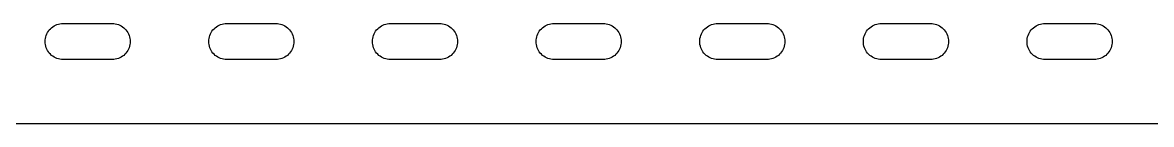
# Model space of a CAD drawing. Header units: metres. Extents: x -142 to 142, y -47 to 47.
# Drawn here: x -74 to -5, y -47.3 to -41.2 of the extents above; entities that cross this region are included whole.
import ezdxf

# ---------------------------------------------------------------- set-up
doc = ezdxf.new("R2010")
doc.units = ezdxf.units.M

msp = doc.modelspace()

# ---------------------------------------------------------------- linework, layer by layer
for p, q in [((-72.1309, -41.3989), (-72.05, -41.3474)), ((-72.05, -41.3474), (-71.9649, -41.3031)), ((-71.9649, -41.3031), (-71.8762, -41.2663)), ((-71.8762, -41.2663), (-71.7847, -41.2375)), ((-71.7847, -41.2375), (-71.691, -41.2167)), ((-71.691, -41.2167), (-71.5959, -41.2042)), ((-71.5959, -41.2042), (-71.5, -41.2)), ((-71.5, -41.2), (-68.5, -41.2)), ((-68.5, -41.2), (-68.4041, -41.2042)), ((-68.4041, -41.2042), (-68.309, -41.2167)), ((-68.309, -41.2167), (-68.2153, -41.2375)), ((-68.2153, -41.2375), (-68.1238, -41.2663)), ((-68.1238, -41.2663), (-68.0351, -41.3031)), ((-68.0351, -41.3031), (-67.95, -41.3474)), ((-67.95, -41.3474), (-67.8691, -41.3989)), ((-62.1309, -41.3989), (-62.05, -41.3474)), ((-62.05, -41.3474), (-61.9649, -41.3031)), ((-61.9649, -41.3031), (-61.8762, -41.2663)), ((-61.8762, -41.2663), (-61.7847, -41.2375)), ((-61.7847, -41.2375), (-61.691, -41.2167)), ((-61.691, -41.2167), (-61.5959, -41.2042)), ((-61.5959, -41.2042), (-61.5, -41.2)), ((-61.5, -41.2), (-58.5, -41.2)), ((-58.5, -41.2), (-58.4041, -41.2042)), ((-58.4041, -41.2042), (-58.309, -41.2167)), ((-58.309, -41.2167), (-58.2153, -41.2375)), ((-58.2153, -41.2375), (-58.1238, -41.2663)), ((-58.1238, -41.2663), (-58.0351, -41.3031)), ((-58.0351, -41.3031), (-57.95, -41.3474)), ((-57.95, -41.3474), (-57.8691, -41.3989)), ((-52.1309, -41.3989), (-52.05, -41.3474)), ((-52.05, -41.3474), (-51.9649, -41.3031)), ((-51.9649, -41.3031), (-51.8762, -41.2663)), ((-51.8762, -41.2663), (-51.7847, -41.2375)), ((-51.7847, -41.2375), (-51.691, -41.2167)), ((-51.691, -41.2167), (-51.5959, -41.2042)), ((-51.5959, -41.2042), (-51.5, -41.2)), ((-51.5, -41.2), (-48.5, -41.2)), ((-48.5, -41.2), (-48.4041, -41.2042)), ((-48.4041, -41.2042), (-48.309, -41.2167)), ((-48.309, -41.2167), (-48.2153, -41.2375)), ((-48.2153, -41.2375), (-48.1238, -41.2663)), ((-48.1238, -41.2663), (-48.0351, -41.3031)), ((-48.0351, -41.3031), (-47.95, -41.3474)), ((-47.95, -41.3474), (-47.8691, -41.3989)), ((-42.1309, -41.3989), (-42.05, -41.3474)), ((-42.05, -41.3474), (-41.9649, -41.3031)), ((-41.9649, -41.3031), (-41.8762, -41.2663)), ((-41.8762, -41.2663), (-41.7847, -41.2375)), ((-41.7847, -41.2375), (-41.691, -41.2167)), ((-41.691, -41.2167), (-41.5959, -41.2042)), ((-41.5959, -41.2042), (-41.5, -41.2)), ((-41.5, -41.2), (-38.5, -41.2)), ((-38.5, -41.2), (-38.4041, -41.2042)), ((-38.4041, -41.2042), (-38.309, -41.2167)), ((-38.309, -41.2167), (-38.2153, -41.2375)), ((-38.2153, -41.2375), (-38.1238, -41.2663)), ((-38.1238, -41.2663), (-38.0351, -41.3031)), ((-38.0351, -41.3031), (-37.95, -41.3474)), ((-37.95, -41.3474), (-37.8691, -41.3989)), ((-32.1309, -41.3989), (-32.05, -41.3474)), ((-32.05, -41.3474), (-31.9649, -41.3031)), ((-31.9649, -41.3031), (-31.8762, -41.2663)), ((-31.8762, -41.2663), (-31.7847, -41.2375)), ((-31.7847, -41.2375), (-31.691, -41.2167)), ((-31.691, -41.2167), (-31.5959, -41.2042)), ((-31.5959, -41.2042), (-31.5, -41.2)), ((-31.5, -41.2), (-28.5, -41.2)), ((-28.5, -41.2), (-28.4041, -41.2042)), ((-28.4041, -41.2042), (-28.309, -41.2167)), ((-28.309, -41.2167), (-28.2153, -41.2375)), ((-28.2153, -41.2375), (-28.1238, -41.2663)), ((-28.1238, -41.2663), (-28.0351, -41.3031)), ((-28.0351, -41.3031), (-27.95, -41.3474)), ((-27.95, -41.3474), (-27.8691, -41.3989)), ((-22.1309, -41.3989), (-22.05, -41.3474)), ((-22.05, -41.3474), (-21.9649, -41.3031)), ((-21.9649, -41.3031), (-21.8762, -41.2663)), ((-21.8762, -41.2663), (-21.7847, -41.2375)), ((-21.7847, -41.2375), (-21.691, -41.2167)), ((-21.691, -41.2167), (-21.5959, -41.2042)), ((-21.5959, -41.2042), (-21.5, -41.2)), ((-21.5, -41.2), (-18.5, -41.2)), ((-18.5, -41.2), (-18.4041, -41.2042)), ((-18.4041, -41.2042), (-18.309, -41.2167)), ((-18.309, -41.2167), (-18.2153, -41.2375)), ((-18.2153, -41.2375), (-18.1238, -41.2663)), ((-18.1238, -41.2663), (-18.0351, -41.3031)), ((-18.0351, -41.3031), (-17.95, -41.3474)), ((-17.95, -41.3474), (-17.8691, -41.3989)), ((-12.1309, -41.3989), (-12.05, -41.3474)), ((-12.05, -41.3474), (-11.9649, -41.3031)), ((-11.9649, -41.3031), (-11.8762, -41.2663)), ((-11.8762, -41.2663), (-11.7847, -41.2375)), ((-11.7847, -41.2375), (-11.691, -41.2167)), ((-11.691, -41.2167), (-11.5959, -41.2042)), ((-11.5959, -41.2042), (-11.5, -41.2)), ((-11.5, -41.2), (-8.5, -41.2)), ((-8.5, -41.2), (-8.40413, -41.2042)), ((-8.40413, -41.2042), (-8.30898, -41.2167)), ((-8.30898, -41.2167), (-8.21529, -41.2375)), ((-8.21529, -41.2375), (-8.12376, -41.2663)), ((-8.12376, -41.2663), (-8.03511, -41.3031)), ((-8.03511, -41.3031), (-7.95, -41.3474)), ((-7.95, -41.3474), (-7.86906, -41.3989)), ((-72.5833, -42.109), (-72.5625, -42.0153)), ((-72.5625, -42.0153), (-72.5337, -41.9238)), ((-72.5337, -41.9238), (-72.4969, -41.8351)), ((-72.4969, -41.8351), (-72.4526, -41.75)), ((-72.4526, -41.75), (-72.4011, -41.6691)), ((-72.4011, -41.6691), (-72.3427, -41.5929)), ((-72.3427, -41.5929), (-72.2778, -41.5222)), ((-72.2778, -41.5222), (-72.2071, -41.4574)), ((-72.2071, -41.4574), (-72.1309, -41.3989)), ((-67.8691, -41.3989), (-67.7929, -41.4574)), ((-67.7929, -41.4574), (-67.7222, -41.5222)), ((-67.7222, -41.5222), (-67.6573, -41.5929)), ((-67.6573, -41.5929), (-67.5989, -41.6691)), ((-67.5989, -41.6691), (-67.5474, -41.75)), ((-67.5474, -41.75), (-67.5031, -41.8351)), ((-67.5031, -41.8351), (-67.4663, -41.9238)), ((-67.4663, -41.9238), (-67.4375, -42.0153)), ((-67.4375, -42.0153), (-67.4167, -42.109)), ((-62.5833, -42.109), (-62.5625, -42.0153)), ((-62.5625, -42.0153), (-62.5337, -41.9238)), ((-62.5337, -41.9238), (-62.4969, -41.8351)), ((-62.4969, -41.8351), (-62.4526, -41.75)), ((-62.4526, -41.75), (-62.4011, -41.6691)), ((-62.4011, -41.6691), (-62.3426, -41.5929)), ((-62.3426, -41.5929), (-62.2778, -41.5222)), ((-62.2778, -41.5222), (-62.2071, -41.4574)), ((-62.2071, -41.4574), (-62.1309, -41.3989)), ((-57.8691, -41.3989), (-57.7929, -41.4574)), ((-57.7929, -41.4574), (-57.7222, -41.5222)), ((-57.7222, -41.5222), (-57.6573, -41.5929)), ((-57.6573, -41.5929), (-57.5989, -41.6691)), ((-57.5989, -41.6691), (-57.5474, -41.75)), ((-57.5474, -41.75), (-57.5031, -41.8351)), ((-57.5031, -41.8351), (-57.4663, -41.9238)), ((-57.4663, -41.9238), (-57.4375, -42.0153)), ((-57.4375, -42.0153), (-57.4167, -42.109)), ((-52.5833, -42.109), (-52.5625, -42.0153)), ((-52.5625, -42.0153), (-52.5337, -41.9238)), ((-52.5337, -41.9238), (-52.4969, -41.8351)), ((-52.4969, -41.8351), (-52.4526, -41.75)), ((-52.4526, -41.75), (-52.4011, -41.6691)), ((-52.4011, -41.6691), (-52.3426, -41.5929)), ((-52.3426, -41.5929), (-52.2778, -41.5222)), ((-52.2778, -41.5222), (-52.2071, -41.4574)), ((-52.2071, -41.4574), (-52.1309, -41.3989)), ((-47.8691, -41.3989), (-47.7929, -41.4574)), ((-47.7929, -41.4574), (-47.7222, -41.5222)), ((-47.7222, -41.5222), (-47.6573, -41.5929)), ((-47.6573, -41.5929), (-47.5989, -41.6691)), ((-47.5989, -41.6691), (-47.5474, -41.75)), ((-47.5474, -41.75), (-47.5031, -41.8351)), ((-47.5031, -41.8351), (-47.4663, -41.9238)), ((-47.4663, -41.9238), (-47.4375, -42.0153)), ((-47.4375, -42.0153), (-47.4167, -42.109)), ((-42.5833, -42.109), (-42.5625, -42.0153)), ((-42.5625, -42.0153), (-42.5337, -41.9238)), ((-42.5337, -41.9238), (-42.4969, -41.8351)), ((-42.4969, -41.8351), (-42.4526, -41.75)), ((-42.4526, -41.75), (-42.4011, -41.6691)), ((-42.4011, -41.6691), (-42.3426, -41.5929)), ((-42.3426, -41.5929), (-42.2778, -41.5222)), ((-42.2778, -41.5222), (-42.2071, -41.4574)), ((-42.2071, -41.4574), (-42.1309, -41.3989)), ((-37.8691, -41.3989), (-37.7929, -41.4574)), ((-37.7929, -41.4574), (-37.7222, -41.5222)), ((-37.7222, -41.5222), (-37.6573, -41.5929)), ((-37.6573, -41.5929), (-37.5989, -41.6691)), ((-37.5989, -41.6691), (-37.5474, -41.75)), ((-37.5474, -41.75), (-37.5031, -41.8351)), ((-37.5031, -41.8351), (-37.4663, -41.9238)), ((-37.4663, -41.9238), (-37.4375, -42.0153)), ((-37.4375, -42.0153), (-37.4167, -42.109)), ((-32.5833, -42.109), (-32.5625, -42.0153)), ((-32.5625, -42.0153), (-32.5337, -41.9238)), ((-32.5337, -41.9238), (-32.4969, -41.8351)), ((-32.4969, -41.8351), (-32.4526, -41.75)), ((-32.4526, -41.75), (-32.4011, -41.6691)), ((-32.4011, -41.6691), (-32.3426, -41.5929)), ((-32.3426, -41.5929), (-32.2778, -41.5222)), ((-32.2778, -41.5222), (-32.2071, -41.4574)), ((-32.2071, -41.4574), (-32.1309, -41.3989)), ((-27.8691, -41.3989), (-27.7929, -41.4574)), ((-27.7929, -41.4574), (-27.7222, -41.5222)), ((-27.7222, -41.5222), (-27.6573, -41.5929)), ((-27.6573, -41.5929), (-27.5989, -41.6691)), ((-27.5989, -41.6691), (-27.5474, -41.75)), ((-27.5474, -41.75), (-27.5031, -41.8351)), ((-27.5031, -41.8351), (-27.4663, -41.9238)), ((-27.4663, -41.9238), (-27.4375, -42.0153)), ((-27.4375, -42.0153), (-27.4167, -42.109)), ((-22.5833, -42.109), (-22.5625, -42.0153)), ((-22.5625, -42.0153), (-22.5337, -41.9238)), ((-22.5337, -41.9238), (-22.4969, -41.8351)), ((-22.4969, -41.8351), (-22.4526, -41.75)), ((-22.4526, -41.75), (-22.4011, -41.6691)), ((-22.4011, -41.6691), (-22.3426, -41.5929)), ((-22.3426, -41.5929), (-22.2778, -41.5222)), ((-22.2778, -41.5222), (-22.2071, -41.4574)), ((-22.2071, -41.4574), (-22.1309, -41.3989)), ((-17.8691, -41.3989), (-17.7929, -41.4574)), ((-17.7929, -41.4574), (-17.7222, -41.5222)), ((-17.7222, -41.5222), (-17.6573, -41.5929)), ((-17.6573, -41.5929), (-17.5989, -41.6691)), ((-17.5989, -41.6691), (-17.5474, -41.75)), ((-17.5474, -41.75), (-17.5031, -41.8351)), ((-17.5031, -41.8351), (-17.4663, -41.9238)), ((-17.4663, -41.9238), (-17.4375, -42.0153)), ((-17.4375, -42.0153), (-17.4167, -42.109)), ((-12.5833, -42.109), (-12.5625, -42.0153)), ((-12.5625, -42.0153), (-12.5337, -41.9238)), ((-12.5337, -41.9238), (-12.4969, -41.8351)), ((-12.4969, -41.8351), (-12.4526, -41.75)), ((-12.4526, -41.75), (-12.4011, -41.6691)), ((-12.4011, -41.6691), (-12.3426, -41.5929)), ((-12.3426, -41.5929), (-12.2778, -41.5222)), ((-12.2778, -41.5222), (-12.2071, -41.4574)), ((-12.2071, -41.4574), (-12.1309, -41.3989)), ((-7.86906, -41.3989), (-7.79292, -41.4574)), ((-7.79292, -41.4574), (-7.72218, -41.5222)), ((-7.72218, -41.5222), (-7.65735, -41.5929)), ((-7.65735, -41.5929), (-7.59892, -41.6691)), ((-7.59892, -41.6691), (-7.54736, -41.75)), ((-7.54736, -41.75), (-7.50305, -41.8351)), ((-7.50305, -41.8351), (-7.46632, -41.9238)), ((-7.46632, -41.9238), (-7.43747, -42.0153)), ((-7.43747, -42.0153), (-7.4167, -42.109)), ((-72.6, -42.3), (-72.5958, -42.2041)), ((-72.5958, -42.3959), (-72.6, -42.3)), ((-72.5958, -42.2041), (-72.5833, -42.109)), ((-72.5833, -42.491), (-72.5958, -42.3959)), ((-72.5625, -42.5847), (-72.5833, -42.491)), ((-72.5337, -42.6762), (-72.5625, -42.5847)), ((-72.4969, -42.7649), (-72.5337, -42.6762)), ((-67.4663, -42.6762), (-67.5031, -42.7649)), ((-67.4375, -42.5847), (-67.4663, -42.6762)), ((-67.4167, -42.491), (-67.4375, -42.5847)), ((-67.4167, -42.109), (-67.4042, -42.2041)), ((-67.4042, -42.3959), (-67.4167, -42.491)), ((-67.4042, -42.2041), (-67.4, -42.3)), ((-67.4, -42.3), (-67.4042, -42.3959)), ((-62.6, -42.3), (-62.5958, -42.2041)), ((-62.5958, -42.3959), (-62.6, -42.3)), ((-62.5958, -42.2041), (-62.5833, -42.109)), ((-62.5833, -42.491), (-62.5958, -42.3959)), ((-62.5625, -42.5847), (-62.5833, -42.491)), ((-62.5337, -42.6762), (-62.5625, -42.5847)), ((-62.4969, -42.7649), (-62.5337, -42.6762)), ((-57.4663, -42.6762), (-57.5031, -42.7649)), ((-57.4375, -42.5847), (-57.4663, -42.6762)), ((-57.4167, -42.491), (-57.4375, -42.5847)), ((-57.4167, -42.109), (-57.4042, -42.2041)), ((-57.4042, -42.3959), (-57.4167, -42.491)), ((-57.4042, -42.2041), (-57.4, -42.3)), ((-57.4, -42.3), (-57.4042, -42.3959)), ((-52.6, -42.3), (-52.5958, -42.2041)), ((-52.5958, -42.3959), (-52.6, -42.3)), ((-52.5958, -42.2041), (-52.5833, -42.109)), ((-52.5833, -42.491), (-52.5958, -42.3959)), ((-52.5625, -42.5847), (-52.5833, -42.491)), ((-52.5337, -42.6762), (-52.5625, -42.5847)), ((-52.4969, -42.7649), (-52.5337, -42.6762)), ((-47.4663, -42.6762), (-47.5031, -42.7649)), ((-47.4375, -42.5847), (-47.4663, -42.6762)), ((-47.4167, -42.491), (-47.4375, -42.5847)), ((-47.4167, -42.109), (-47.4042, -42.2041)), ((-47.4042, -42.3959), (-47.4167, -42.491)), ((-47.4042, -42.2041), (-47.4, -42.3)), ((-47.4, -42.3), (-47.4042, -42.3959)), ((-42.6, -42.3), (-42.5958, -42.2041)), ((-42.5958, -42.3959), (-42.6, -42.3)), ((-42.5958, -42.2041), (-42.5833, -42.109)), ((-42.5833, -42.491), (-42.5958, -42.3959)), ((-42.5625, -42.5847), (-42.5833, -42.491)), ((-42.5337, -42.6762), (-42.5625, -42.5847)), ((-42.4969, -42.7649), (-42.5337, -42.6762)), ((-37.4663, -42.6762), (-37.5031, -42.7649)), ((-37.4375, -42.5847), (-37.4663, -42.6762)), ((-37.4167, -42.491), (-37.4375, -42.5847)), ((-37.4167, -42.109), (-37.4042, -42.2041)), ((-37.4042, -42.3959), (-37.4167, -42.491)), ((-37.4042, -42.2041), (-37.4, -42.3)), ((-37.4, -42.3), (-37.4042, -42.3959)), ((-32.6, -42.3), (-32.5958, -42.2041)), ((-32.5958, -42.3959), (-32.6, -42.3)), ((-32.5958, -42.2041), (-32.5833, -42.109)), ((-32.5833, -42.491), (-32.5958, -42.3959)), ((-32.5625, -42.5847), (-32.5833, -42.491)), ((-32.5337, -42.6762), (-32.5625, -42.5847)), ((-32.4969, -42.7649), (-32.5337, -42.6762)), ((-27.4663, -42.6762), (-27.5031, -42.7649)), ((-27.4375, -42.5847), (-27.4663, -42.6762)), ((-27.4167, -42.491), (-27.4375, -42.5847)), ((-27.4167, -42.109), (-27.4042, -42.2041)), ((-27.4042, -42.3959), (-27.4167, -42.491)), ((-27.4042, -42.2041), (-27.4, -42.3)), ((-27.4, -42.3), (-27.4042, -42.3959)), ((-22.6, -42.3), (-22.5958, -42.2041)), ((-22.5958, -42.3959), (-22.6, -42.3)), ((-22.5958, -42.2041), (-22.5833, -42.109)), ((-22.5833, -42.491), (-22.5958, -42.3959)), ((-22.5625, -42.5847), (-22.5833, -42.491)), ((-22.5337, -42.6762), (-22.5625, -42.5847)), ((-22.4969, -42.7649), (-22.5337, -42.6762)), ((-17.4663, -42.6762), (-17.5031, -42.7649)), ((-17.4375, -42.5847), (-17.4663, -42.6762)), ((-17.4167, -42.491), (-17.4375, -42.5847)), ((-17.4167, -42.109), (-17.4042, -42.2041)), ((-17.4042, -42.3959), (-17.4167, -42.491)), ((-17.4042, -42.2041), (-17.4, -42.3)), ((-17.4, -42.3), (-17.4042, -42.3959)), ((-12.6, -42.3), (-12.5958, -42.2041)), ((-12.5958, -42.3959), (-12.6, -42.3)), ((-12.5958, -42.2041), (-12.5833, -42.109)), ((-12.5833, -42.491), (-12.5958, -42.3959)), ((-12.5625, -42.5847), (-12.5833, -42.491)), ((-12.5337, -42.6762), (-12.5625, -42.5847)), ((-12.4969, -42.7649), (-12.5337, -42.6762)), ((-7.46632, -42.6762), (-7.50305, -42.7649)), ((-7.43747, -42.5847), (-7.46632, -42.6762)), ((-7.4167, -42.491), (-7.43747, -42.5847)), ((-7.4167, -42.109), (-7.40417, -42.2041)), ((-7.40417, -42.3959), (-7.4167, -42.491)), ((-7.40417, -42.2041), (-7.39999, -42.3)), ((-7.39999, -42.3), (-7.40417, -42.3959)), ((-72.4526, -42.85), (-72.4969, -42.7649)), ((-72.4011, -42.9309), (-72.4526, -42.85)), ((-72.3427, -43.0071), (-72.4011, -42.9309)), ((-72.2778, -43.0778), (-72.3427, -43.0071)), ((-72.2071, -43.1426), (-72.2778, -43.0778)), ((-72.1309, -43.2011), (-72.2071, -43.1426)), ((-72.05, -43.2526), (-72.1309, -43.2011)), ((-71.9649, -43.2969), (-72.05, -43.2526)), ((-71.8762, -43.3336), (-71.9649, -43.2969)), ((-71.7847, -43.3625), (-71.8762, -43.3336)), ((-71.691, -43.3833), (-71.7847, -43.3625)), ((-71.5959, -43.3958), (-71.691, -43.3833)), ((-71.5, -43.4), (-71.5959, -43.3958)), ((-68.5, -43.4), (-71.5, -43.4)), ((-68.4041, -43.3958), (-68.5, -43.4)), ((-68.309, -43.3833), (-68.4041, -43.3958)), ((-68.2153, -43.3625), (-68.309, -43.3833)), ((-68.1238, -43.3336), (-68.2153, -43.3625)), ((-68.0351, -43.2969), (-68.1238, -43.3336)), ((-67.95, -43.2526), (-68.0351, -43.2969)), ((-67.8691, -43.2011), (-67.95, -43.2526)), ((-67.7929, -43.1426), (-67.8691, -43.2011)), ((-67.7222, -43.0778), (-67.7929, -43.1426)), ((-67.6573, -43.0071), (-67.7222, -43.0778)), ((-67.5989, -42.9309), (-67.6573, -43.0071)), ((-67.5474, -42.85), (-67.5989, -42.9309)), ((-67.5031, -42.7649), (-67.5474, -42.85)), ((-62.4526, -42.85), (-62.4969, -42.7649)), ((-62.4011, -42.9309), (-62.4526, -42.85)), ((-62.3426, -43.0071), (-62.4011, -42.9309)), ((-62.2778, -43.0778), (-62.3426, -43.0071)), ((-62.2071, -43.1426), (-62.2778, -43.0778)), ((-62.1309, -43.2011), (-62.2071, -43.1426)), ((-62.05, -43.2526), (-62.1309, -43.2011)), ((-61.9649, -43.2969), (-62.05, -43.2526)), ((-61.8762, -43.3336), (-61.9649, -43.2969)), ((-61.7847, -43.3625), (-61.8762, -43.3336)), ((-61.691, -43.3833), (-61.7847, -43.3625)), ((-61.5959, -43.3958), (-61.691, -43.3833)), ((-61.5, -43.4), (-61.5959, -43.3958)), ((-58.5, -43.4), (-61.5, -43.4)), ((-58.4041, -43.3958), (-58.5, -43.4)), ((-58.309, -43.3833), (-58.4041, -43.3958)), ((-58.2153, -43.3625), (-58.309, -43.3833)), ((-58.1238, -43.3336), (-58.2153, -43.3625)), ((-58.0351, -43.2969), (-58.1238, -43.3336)), ((-57.95, -43.2526), (-58.0351, -43.2969)), ((-57.8691, -43.2011), (-57.95, -43.2526)), ((-57.7929, -43.1426), (-57.8691, -43.2011)), ((-57.7222, -43.0778), (-57.7929, -43.1426)), ((-57.6573, -43.0071), (-57.7222, -43.0778)), ((-57.5989, -42.9309), (-57.6573, -43.0071)), ((-57.5474, -42.85), (-57.5989, -42.9309)), ((-57.5031, -42.7649), (-57.5474, -42.85)), ((-52.4526, -42.85), (-52.4969, -42.7649)), ((-52.4011, -42.9309), (-52.4526, -42.85)), ((-52.3426, -43.0071), (-52.4011, -42.9309)), ((-52.2778, -43.0778), (-52.3426, -43.0071)), ((-52.2071, -43.1426), (-52.2778, -43.0778)), ((-52.1309, -43.2011), (-52.2071, -43.1426)), ((-52.05, -43.2526), (-52.1309, -43.2011)), ((-51.9649, -43.2969), (-52.05, -43.2526)), ((-51.8762, -43.3336), (-51.9649, -43.2969)), ((-51.7847, -43.3625), (-51.8762, -43.3336)), ((-51.691, -43.3833), (-51.7847, -43.3625)), ((-51.5959, -43.3958), (-51.691, -43.3833)), ((-51.5, -43.4), (-51.5959, -43.3958)), ((-48.5, -43.4), (-51.5, -43.4)), ((-48.4041, -43.3958), (-48.5, -43.4)), ((-48.309, -43.3833), (-48.4041, -43.3958)), ((-48.2153, -43.3625), (-48.309, -43.3833)), ((-48.1238, -43.3336), (-48.2153, -43.3625)), ((-48.0351, -43.2969), (-48.1238, -43.3336)), ((-47.95, -43.2526), (-48.0351, -43.2969)), ((-47.8691, -43.2011), (-47.95, -43.2526)), ((-47.7929, -43.1426), (-47.8691, -43.2011)), ((-47.7222, -43.0778), (-47.7929, -43.1426)), ((-47.6573, -43.0071), (-47.7222, -43.0778)), ((-47.5989, -42.9309), (-47.6573, -43.0071)), ((-47.5474, -42.85), (-47.5989, -42.9309)), ((-47.5031, -42.7649), (-47.5474, -42.85)), ((-42.4526, -42.85), (-42.4969, -42.7649)), ((-42.4011, -42.9309), (-42.4526, -42.85)), ((-42.3426, -43.0071), (-42.4011, -42.9309)), ((-42.2778, -43.0778), (-42.3426, -43.0071)), ((-42.2071, -43.1426), (-42.2778, -43.0778)), ((-42.1309, -43.2011), (-42.2071, -43.1426)), ((-42.05, -43.2526), (-42.1309, -43.2011)), ((-41.9649, -43.2969), (-42.05, -43.2526)), ((-41.8762, -43.3336), (-41.9649, -43.2969)), ((-41.7847, -43.3625), (-41.8762, -43.3336)), ((-41.691, -43.3833), (-41.7847, -43.3625)), ((-41.5959, -43.3958), (-41.691, -43.3833)), ((-41.5, -43.4), (-41.5959, -43.3958)), ((-38.5, -43.4), (-41.5, -43.4)), ((-38.4041, -43.3958), (-38.5, -43.4)), ((-38.309, -43.3833), (-38.4041, -43.3958)), ((-38.2153, -43.3625), (-38.309, -43.3833)), ((-38.1238, -43.3336), (-38.2153, -43.3625)), ((-38.0351, -43.2969), (-38.1238, -43.3336)), ((-37.95, -43.2526), (-38.0351, -43.2969)), ((-37.8691, -43.2011), (-37.95, -43.2526)), ((-37.7929, -43.1426), (-37.8691, -43.2011)), ((-37.7222, -43.0778), (-37.7929, -43.1426)), ((-37.6573, -43.0071), (-37.7222, -43.0778)), ((-37.5989, -42.9309), (-37.6573, -43.0071)), ((-37.5474, -42.85), (-37.5989, -42.9309)), ((-37.5031, -42.7649), (-37.5474, -42.85)), ((-32.4526, -42.85), (-32.4969, -42.7649)), ((-32.4011, -42.9309), (-32.4526, -42.85)), ((-32.3426, -43.0071), (-32.4011, -42.9309)), ((-32.2778, -43.0778), (-32.3426, -43.0071)), ((-32.2071, -43.1426), (-32.2778, -43.0778)), ((-32.1309, -43.2011), (-32.2071, -43.1426)), ((-32.05, -43.2526), (-32.1309, -43.2011)), ((-31.9649, -43.2969), (-32.05, -43.2526)), ((-31.8762, -43.3336), (-31.9649, -43.2969)), ((-31.7847, -43.3625), (-31.8762, -43.3336)), ((-31.691, -43.3833), (-31.7847, -43.3625)), ((-31.5959, -43.3958), (-31.691, -43.3833)), ((-31.5, -43.4), (-31.5959, -43.3958)), ((-28.5, -43.4), (-31.5, -43.4)), ((-28.4041, -43.3958), (-28.5, -43.4)), ((-28.309, -43.3833), (-28.4041, -43.3958)), ((-28.2153, -43.3625), (-28.309, -43.3833)), ((-28.1238, -43.3336), (-28.2153, -43.3625)), ((-28.0351, -43.2969), (-28.1238, -43.3336)), ((-27.95, -43.2526), (-28.0351, -43.2969)), ((-27.8691, -43.2011), (-27.95, -43.2526)), ((-27.7929, -43.1426), (-27.8691, -43.2011)), ((-27.7222, -43.0778), (-27.7929, -43.1426)), ((-27.6573, -43.0071), (-27.7222, -43.0778)), ((-27.5989, -42.9309), (-27.6573, -43.0071)), ((-27.5474, -42.85), (-27.5989, -42.9309)), ((-27.5031, -42.7649), (-27.5474, -42.85)), ((-22.4526, -42.85), (-22.4969, -42.7649)), ((-22.4011, -42.9309), (-22.4526, -42.85)), ((-22.3426, -43.0071), (-22.4011, -42.9309)), ((-22.2778, -43.0778), (-22.3426, -43.0071)), ((-22.2071, -43.1426), (-22.2778, -43.0778)), ((-22.1309, -43.2011), (-22.2071, -43.1426)), ((-22.05, -43.2526), (-22.1309, -43.2011)), ((-21.9649, -43.2969), (-22.05, -43.2526)), ((-21.8762, -43.3336), (-21.9649, -43.2969)), ((-21.7847, -43.3625), (-21.8762, -43.3336)), ((-21.691, -43.3833), (-21.7847, -43.3625)), ((-21.5959, -43.3958), (-21.691, -43.3833)), ((-21.5, -43.4), (-21.5959, -43.3958)), ((-18.5, -43.4), (-21.5, -43.4)), ((-18.4041, -43.3958), (-18.5, -43.4)), ((-18.309, -43.3833), (-18.4041, -43.3958)), ((-18.2153, -43.3625), (-18.309, -43.3833)), ((-18.1238, -43.3336), (-18.2153, -43.3625)), ((-18.0351, -43.2969), (-18.1238, -43.3336)), ((-17.95, -43.2526), (-18.0351, -43.2969)), ((-17.8691, -43.2011), (-17.95, -43.2526)), ((-17.7929, -43.1426), (-17.8691, -43.2011)), ((-17.7222, -43.0778), (-17.7929, -43.1426)), ((-17.6573, -43.0071), (-17.7222, -43.0778)), ((-17.5989, -42.9309), (-17.6573, -43.0071)), ((-17.5474, -42.85), (-17.5989, -42.9309)), ((-17.5031, -42.7649), (-17.5474, -42.85)), ((-12.4526, -42.85), (-12.4969, -42.7649)), ((-12.4011, -42.9309), (-12.4526, -42.85)), ((-12.3426, -43.0071), (-12.4011, -42.9309)), ((-12.2778, -43.0778), (-12.3426, -43.0071)), ((-12.2071, -43.1426), (-12.2778, -43.0778)), ((-12.1309, -43.2011), (-12.2071, -43.1426)), ((-12.05, -43.2526), (-12.1309, -43.2011)), ((-11.9649, -43.2969), (-12.05, -43.2526)), ((-11.8762, -43.3336), (-11.9649, -43.2969)), ((-11.7847, -43.3625), (-11.8762, -43.3336)), ((-11.691, -43.3833), (-11.7847, -43.3625)), ((-11.5959, -43.3958), (-11.691, -43.3833)), ((-11.5, -43.4), (-11.5959, -43.3958)), ((-8.5, -43.4), (-11.5, -43.4)), ((-8.40413, -43.3958), (-8.5, -43.4)), ((-8.30898, -43.3833), (-8.40413, -43.3958)), ((-8.21529, -43.3625), (-8.30898, -43.3833)), ((-8.12376, -43.3336), (-8.21529, -43.3625)), ((-8.03511, -43.2969), (-8.12376, -43.3336)), ((-7.95, -43.2526), (-8.03511, -43.2969)), ((-7.86906, -43.2011), (-7.95, -43.2526)), ((-7.79292, -43.1426), (-7.86906, -43.2011)), ((-7.72218, -43.0778), (-7.79292, -43.1426)), ((-7.65735, -43.0071), (-7.72218, -43.0778)), ((-7.59892, -42.9309), (-7.65735, -43.0071)), ((-7.54736, -42.85), (-7.59892, -42.9309)), ((-7.50305, -42.7649), (-7.54736, -42.85)), ((-139.5, -47.3), (139.5, -47.3))]:
    msp.add_line(p, q)

doc.saveas('drawing.dxf')
